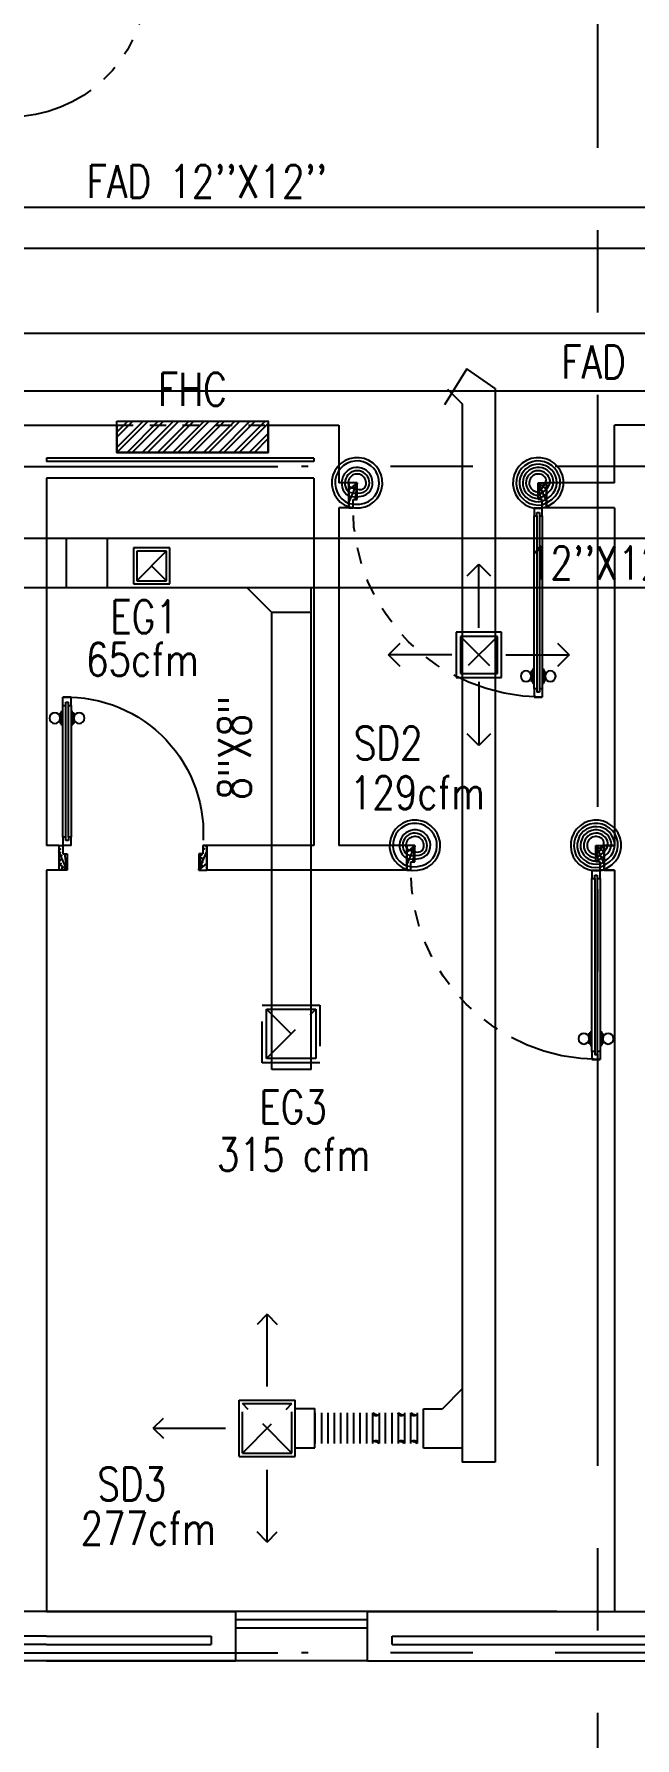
# Model space of a CAD drawing. Extents: x 417866231.7 to 417866328.5, y 43498046.7 to 43498124.2.
# Drawn here: x 417866237.41 to 417866241.06, y 43498053.07 to 43498063.41 of the extents above; entities that cross this region are included whole.
import ezdxf

# ---------------------------------------------------------------- set-up
doc = ezdxf.new("R2010")
doc.units = 0
doc.header["$MEASUREMENT"] = 0
doc.linetypes.add('CENTERX2', pattern=[4, 2.5, -0.5, 0.5, -0.5])
doc.linetypes.add('HIDDEN', pattern=[0.375, 0.25, -0.125])
for name, color, linetype in [('AXES', 11, 'CENTERX2'), ('DOOR', 9, 'CONTINUOUS'), ('DUCT', 6, 'CONTINUOUS'), ('EXDUCT', 10, 'CONTINUOUS'), ('FHC', 9, 'CONTINUOUS'), ('INSUL', 9, 'CONTINUOUS'), ('M-AC-FLEX', 7, 'CONTINUOUS'), ('M-EGU.', 2, 'CONTINUOUS'), ('M-TEXT', 2, 'CONTINUOUS'), ('SCD', 2, 'CONTINUOUS'), ('WALL', 9, 'CONTINUOUS'), ('WIN', 9, 'CONTINUOUS')]:
    doc.layers.add(name, color=color, linetype=linetype)
doc.styles.add('ROMANS', font='ROMANS.shx', dxfattribs={"width": 0.6})

# ---------------------------------------------------------------- blocks, each defined once
blk = doc.blocks.new('DOOR90')
at = {"layer": 'DOOR', "color": 7, "linetype": 'ByBlock'}
for p, q in [((-150, 0), (0, 0)), ((-150, 0), (-150, -25)), ((0, -50), (-114, 0)), ((0, -50), (-40, 0)), ((0, -50), (0, 0)), ((-1000, -25), (-1050, -25)), ((-1050, -75), (-1050, -25)), ((-1050, -25), (-1050, -75)), ((-1000, -75), (-1050, -75)), ((-1000, -42), (-1020, -42)), ((-1020, -42), (-1020, -58)), ((-1000, -58), (-1020, -58)), ((-1000, -25), (-1000, -42)), ((-1000, -58), (-1000, -75)), ((-878, -18), (-968, -18)), ((-968, -25), (-968, -18)), ((-968, -75), (-968, -82)), ((-878, -82), (-968, -82)), ((-955, -9), (-890, -9)), ((-955, -18), (-955, -9)), ((-955, -18), (-890, -18)), ((-955, -82), (-890, -82)), ((-955, -82), (-955, -91)), ((-955, -91), (-890, -91)), ((-890, -18), (-890, -9)), ((-890, -82), (-890, -91)), ((-878, -25), (-878, -18)), ((-878, -75), (-878, -82)), ((-200, -25), (-150, -25)), ((-200, -42), (-200, -25)), ((-180, -42), (-200, -42)), ((-200, -58), (-180, -58)), ((-200, -75), (-200, -58)), ((-150, -75), (-200, -75)), ((-180, -58), (-180, -42)), ((-150, -25), (-100, -25)), ((-150, -75), (-150, -25)), ((-100, -25), (-100, -50)), ((0, -50), (-100, -37)), ((-100, -50), (0, -50)), ((-150, -875), (-100, -875)), ((-150, -900), (-150, -875)), ((-150, -900), (0, -900)), ((0, -900), (-150, -900)), ((0, -850), (-114, -900)), ((-100, -875), (-100, -850)), ((0, -850), (-100, -863)), ((-100, -850), (0, -850)), ((0, -850), (-40, -900)), ((0, -850), (0, -900))]:
    blk.add_line(p, q, dxfattribs=at)
at = {"layer": 'DOOR', "linetype": 'ByBlock'}
for p, q in [((-200, -25), (-1000, -25)), ((-200, -42), (-1000, -42)), ((-200, -58), (-1000, -58)), ((-1000, -75), (-200, -75))]:
    blk.add_line(p, q, dxfattribs=at)
at = {"layer": 'DOOR', "color": 7, "linetype": 'ByBlock'}
for centre in [(-923, 24), (-923, -124)]:
    blk.add_circle(centre, 32.4, dxfattribs=at)
for centre, radius, start, end in [((0, -50), 154, 161.1053, 166.2858), ((0, -50), 94.4, 148.0182, 180), ((0, -50), 134, 158.1598, 169.28), ((0, -50), 114, 154.0838, 167.3774), ((0, -50), 74.4, 137.7764, 180), ((0, -50), 54.4, 113.2074, 180), ((0, -50), 34.4, 90, 180), ((0, -50), 14.4, 90, 180), ((0, -850), 154, 193.7142, 198.8947), ((0, -850), 134, 190.72, 201.8402), ((0, -850), 94.4, 180, 211.9818), ((0, -850), 74.4, 180, 222.2236), ((0, -850), 54.4, 180, 246.7926), ((0, -850), 34.4, 180, 270), ((0, -850), 14.4, 180, 270)]:
    blk.add_arc(centre, radius, start, end, dxfattribs=at)
at = {"layer": 'DOOR', "linetype": 'HIDDEN', "ltscale": 0.5}
blk.add_arc((-222, -50), 828, 178.2701, 275.003, dxfattribs=at)
blk = doc.blocks.new('DOOR100')
at = {"layer": 'DOOR', "color": 7, "linetype": 'ByBlock'}
for p, q in [((-75, 1250), (-75, 1300)), ((-75, 1300), (-25, 1300)), ((-25, 1300), (-75, 1300)), ((-58, 1250), (-75, 1250)), ((-58, 1250), (-58, 1270)), ((-42, 1270), (-58, 1270)), ((-42, 1250), (-42, 1270)), ((-25, 1250), (-42, 1250)), ((-25, 1250), (-25, 1300)), ((-91, 1205), (-91, 1140)), ((-82, 1205), (-91, 1205)), ((-82, 1140), (-91, 1140)), ((-82, 1128), (-82, 1218)), ((-75, 1218), (-82, 1218)), ((-82, 1205), (-82, 1140)), ((-25, 1218), (-18, 1218)), ((-18, 1128), (-18, 1218)), ((-18, 1205), (-18, 1140)), ((-18, 1205), (-9, 1205)), ((-18, 1140), (-9, 1140)), ((-9, 1205), (-9, 1140)), ((-75, 1128), (-82, 1128)), ((-25, 1128), (-18, 1128)), ((-1200, 0), (-1200, 150)), ((-1200, 150), (-1175, 150)), ((-1200, 150), (-1200, 0)), ((-1150, 0), (-1200, 114)), ((-1175, 150), (-1175, 100)), ((-75, 200), (-58, 200)), ((-75, 150), (-75, 200)), ((-75, 150), (-25, 150)), ((-58, 200), (-58, 180)), ((-58, 180), (-42, 180)), ((-50, 0), (0, 114)), ((-42, 200), (-25, 200)), ((-42, 180), (-42, 200)), ((-25, 200), (-25, 150)), ((0, 150), (-25, 150)), ((-25, 150), (-25, 100)), ((0, 0), (0, 150)), ((0, 150), (0, 0)), ((-1150, 0), (-1200, 40)), ((-1150, 0), (-1200, 0)), ((-1175, 100), (-1150, 100)), ((-1150, 0), (-1163, 100)), ((-1150, 100), (-1150, 0)), ((-50, 100), (-50, 0)), ((-50, 0), (-37, 100)), ((-25, 100), (-50, 100)), ((-50, 0), (0, 40)), ((-50, 0), (0, 0))]:
    blk.add_line(p, q, dxfattribs=at)
at = {"layer": 'DOOR', "linetype": 'ByBlock'}
for p, q in [((-75, 1250), (-75, 200)), ((-58, 200), (-58, 1250)), ((-42, 200), (-42, 1250)), ((-25, 200), (-25, 1250))]:
    blk.add_line(p, q, dxfattribs=at)
at = {"layer": 'DOOR', "color": 7, "linetype": 'ByBlock'}
for centre in [(-124, 1173), (24, 1173)]:
    blk.add_circle(centre, 32.4, dxfattribs=at)
at = {"layer": 'DOOR', "linetype": 'HIDDEN', "ltscale": 0.5}
blk.add_arc((-25, 150), 1150, 90, 180, dxfattribs=at)
at = {"layer": 'DOOR', "color": 7, "linetype": 'ByBlock'}
for centre, radius, start, end in [((-1150, 0), 154, 103.7142, 108.8947), ((-1150, 0), 134, 100.72, 111.8402), ((-50, 0), 134, 68.1598, 79.28), ((-50, 0), 114, 64.0838, 77.3774), ((-50, 0), 154, 71.1053, 76.2858), ((-1150, 0), 94.4, 90, 121.9818), ((-1150, 0), 74.4, 90, 132.2236), ((-1150, 0), 54.4, 90, 156.7926), ((-1150, 0), 34.4, 90, 180), ((-1150, 0), 14.4, 90, 180), ((-50, 0), 94.4, 58.0182, 90), ((-50, 0), 74.4, 47.7764, 90), ((-50, 0), 54.4, 23.2074, 90), ((-50, 0), 34.4, 0, 90), ((-50, 0), 14.4, 0, 90)]:
    blk.add_arc(centre, radius, start, end, dxfattribs=at)

msp = doc.modelspace()

# ---------------------------------------------------------------- hatches: boundary and pattern name
at = {"layer": 'FHC', "linetype": 'ByBlock', "ltscale": 0.3}
h = msp.add_hatch(dxfattribs=at)
h.set_pattern_fill('ANSI32', color=11, scale=0.175, style=0)
h.set_pattern_definition([(45, (417866005.71992, 43498029.82278), (-0.046403883, 0.046403883), []), (45, (417866005.75086, 43498029.82278), (-0.046403883, 0.046403883), [])])
h.paths.add_polyline_path([(417866238.836, 43498060.874), (417866238.836, 43498061.064), (417866237.916, 43498061.064), (417866237.916, 43498060.874)])
h.paths.add_polyline_path([(417866237.703, 43498060.453), (417866237.703, 43498060.873), (417866237.966, 43498060.873), (417866237.966, 43498060.453)], flags=9)

# ---------------------------------------------------------------- linework, layer by layer
at = {"layer": 'AXES'}
for p, q in [((417866240.839, 43498046.724), (417866240.839, 43498123.537)), ((417866232.394, 43498060.789), (417866239.039, 43498060.789)), ((417866307.079, 43498060.789), (417866239.039, 43498060.789)), ((417866232.394, 43498053.589), (417866239.039, 43498053.589)), ((417866307.079, 43498053.589), (417866239.039, 43498053.589))]:
    msp.add_line(p, q, dxfattribs=at)
at = {"layer": 'DUCT', "linetype": 'ByBlock'}
for p, q in [((417866237.239, 43498062.364), (417866241.58, 43498062.364)), ((417866237.239, 43498062.114), (417866241.58, 43498062.114)), ((417866236.038, 43498061.599), (417866247.171, 43498061.599)), ((417866236.038, 43498061.249), (417866252.081, 43498061.249)), ((417866240.014, 43498061.169), (417866240.014, 43498054.745)), ((417866240.214, 43498061.262), (417866240.214, 43498054.745)), ((417866240.214, 43498054.745), (417866240.014, 43498054.745))]:
    msp.add_line(p, q, dxfattribs=at)
at = {"layer": 'DUCT'}
for p, q in [((417866240.042, 43498061.382), (417866239.906, 43498061.164)), ((417866240.214, 43498061.262), (417866240.042, 43498061.382)), ((417866239.924, 43498061.258), (417866240.014, 43498061.169)), ((417866239.946, 43498061.164), (417866239.946, 43498061.164)), ((417866240.014, 43498055.19), (417866239.894, 43498055.07)), ((417866239.779, 43498054.83), (417866239.779, 43498055.07)), ((417866239.779, 43498055.07), (417866239.894, 43498055.07)), ((417866240.014, 43498054.83), (417866239.779, 43498054.83))]:
    msp.add_line(p, q, dxfattribs=at)
at = {"layer": 'EXDUCT', "linetype": 'ByBlock'}
for p, q in [((417866248.328, 43498060.353), (417866236.038, 43498060.353)), ((417866237.609, 43498060.353), (417866237.609, 43498060.053)), ((417866237.857, 43498060.353), (417866237.857, 43498060.053)), ((417866242.402, 43498060.053), (417866236.038, 43498060.053)), ((417866238.858, 43498059.903), (417866238.708, 43498060.053)), ((417866239.096, 43498057.13), (417866239.096, 43498060.053)), ((417866238.858, 43498057.13), (417866238.858, 43498059.903)), ((417866239.096, 43498059.903), (417866238.858, 43498059.903)), ((417866239.096, 43498057.13), (417866238.858, 43498057.13))]:
    msp.add_line(p, q, dxfattribs=at)
at = {"layer": 'FHC', "color": 250, "linetype": 'HIDDEN', "ltscale": 0.25}
msp.add_line((417866237.916, 43498061.039), (417866238.836, 43498061.039), dxfattribs=at)
at = {"layer": 'FHC', "linetype": 'ByBlock', "ltscale": 0.3}
msp.add_lwpolyline([(417866237.916, 43498061.064), (417866238.836, 43498061.064), (417866238.836, 43498060.874), (417866237.916, 43498060.874)], close=True, dxfattribs=at)
at = {"layer": 'INSUL'}
for p, q in [((417866237.489, 43498053.689), (417866236.589, 43498053.689)), ((417866237.489, 43498053.639), (417866236.589, 43498053.639)), ((417866237.489, 43498053.689), (417866238.489, 43498053.689)), ((417866237.489, 43498053.639), (417866238.489, 43498053.639)), ((417866238.492, 43498053.639), (417866238.492, 43498053.689)), ((417866238.492, 43498053.639), (417866238.492, 43498053.689)), ((417866239.589, 43498053.639), (417866239.589, 43498053.689)), ((417866239.589, 43498053.689), (417866240.589, 43498053.689)), ((417866239.589, 43498053.639), (417866240.589, 43498053.639)), ((417866240.589, 43498053.689), (417866241.492, 43498053.689)), ((417866240.589, 43498053.639), (417866241.492, 43498053.639))]:
    msp.add_line(p, q, dxfattribs=at)
at = {"layer": 'M-AC-FLEX', "color": 11}
for p, q in [((417866239.12, 43498055.046), (417866239.12, 43498054.858)), ((417866239.159, 43498055.046), (417866239.159, 43498054.858)), ((417866239.198, 43498055.046), (417866239.198, 43498054.858)), ((417866239.237, 43498055.046), (417866239.237, 43498054.858)), ((417866239.237, 43498055.046), (417866239.237, 43498054.858)), ((417866239.276, 43498055.046), (417866239.276, 43498054.858)), ((417866239.315, 43498055.046), (417866239.315, 43498054.858)), ((417866239.354, 43498055.046), (417866239.354, 43498054.858)), ((417866239.393, 43498055.046), (417866239.393, 43498054.858)), ((417866239.432, 43498055.046), (417866239.432, 43498054.858)), ((417866239.47, 43498055.046), (417866239.47, 43498054.858)), ((417866239.47, 43498055.046), (417866239.47, 43498054.858)), ((417866239.509, 43498055.046), (417866239.509, 43498054.858)), ((417866239.509, 43498055.046), (417866239.509, 43498054.858)), ((417866239.547, 43498055.046), (417866239.547, 43498054.858)), ((417866239.547, 43498055.046), (417866239.547, 43498054.858)), ((417866239.586, 43498055.046), (417866239.586, 43498054.858)), ((417866239.586, 43498055.046), (417866239.586, 43498054.858)), ((417866239.625, 43498055.046), (417866239.625, 43498054.858)), ((417866239.625, 43498055.046), (417866239.625, 43498054.858)), ((417866239.664, 43498055.046), (417866239.664, 43498054.858)), ((417866239.664, 43498055.046), (417866239.664, 43498054.858)), ((417866239.701, 43498055.046), (417866239.701, 43498054.858)), ((417866239.701, 43498055.046), (417866239.701, 43498054.858)), ((417866239.74, 43498055.046), (417866239.74, 43498054.858)), ((417866239.74, 43498055.046), (417866239.74, 43498054.858))]:
    msp.add_line(p, q, dxfattribs=at)
at = {"layer": 'M-AC-FLEX'}
for points in [[(417866239.12, 43498055.046, -1), (417866239.159, 43498055.046)], [(417866239.159, 43498055.046, 1), (417866239.12, 43498055.046)], [(417866239.198, 43498055.046, -1), (417866239.159, 43498055.046, 1), (417866239.12, 43498055.046)], [(417866239.12, 43498055.046, -1), (417866239.159, 43498055.046)], [(417866239.159, 43498055.046, 1), (417866239.198, 43498055.046, -1), (417866239.237, 43498055.046)], [(417866239.237, 43498055.046, 1), (417866239.198, 43498055.046)], [(417866239.276, 43498055.046, -1), (417866239.237, 43498055.046, 1), (417866239.198, 43498055.046)], [(417866239.198, 43498055.046, -1), (417866239.237, 43498055.046)], [(417866239.198, 43498055.046, -1), (417866239.237, 43498055.046)], [(417866239.237, 43498055.046, 1), (417866239.198, 43498055.046)], [(417866239.237, 43498055.046, 1), (417866239.276, 43498055.046, -1), (417866239.315, 43498055.046)], [(417866239.354, 43498055.046, -1), (417866239.315, 43498055.046, 1), (417866239.276, 43498055.046)], [(417866239.276, 43498055.046, -1), (417866239.315, 43498055.046)], [(417866239.315, 43498055.046, 1), (417866239.276, 43498055.046)], [(417866239.315, 43498055.046, 1), (417866239.354, 43498055.046, -1), (417866239.393, 43498055.046, 1), (417866239.432, 43498055.046, -1.018005), (417866239.47, 43498055.046)], [(417866239.586, 43498055.046, -1), (417866239.547, 43498055.046, 1.018005), (417866239.509, 43498055.046)], [(417866239.547, 43498055.046, 1), (417866239.586, 43498055.046, -1.018005), (417866239.625, 43498055.046)], [(417866239.663, 43498055.046, -1.017916), (417866239.701, 43498055.046)], [(417866239.702, 43498055.046, 1.017916), (417866239.664, 43498055.046)], [(417866239.779, 43498055.046, -0.000657), (417866239.779, 43498055.046, 1.018005), (417866239.74, 43498055.046)], [(417866239.198, 43498054.858, 1), (417866239.159, 43498054.858, -1), (417866239.12, 43498054.858)], [(417866239.12, 43498054.858, 1), (417866239.159, 43498054.858)], [(417866239.159, 43498054.858, -1.000001), (417866239.12, 43498054.858)], [(417866239.12, 43498054.858, 1.000001), (417866239.159, 43498054.858)], [(417866239.159, 43498054.858, -1), (417866239.198, 43498054.858, 1), (417866239.237, 43498054.858)], [(417866239.276, 43498054.858, 1), (417866239.237, 43498054.858, -1), (417866239.198, 43498054.858)], [(417866239.237, 43498054.858, -1.000001), (417866239.198, 43498054.858)], [(417866239.198, 43498054.858, 1.000001), (417866239.237, 43498054.858)], [(417866239.198, 43498054.858, 1.000001), (417866239.237, 43498054.858)], [(417866239.237, 43498054.858, -1.000001), (417866239.198, 43498054.858)], [(417866239.237, 43498054.858, -1), (417866239.276, 43498054.858, 1), (417866239.315, 43498054.858)], [(417866239.354, 43498054.858, 1), (417866239.315, 43498054.858, -1), (417866239.276, 43498054.858)], [(417866239.276, 43498054.858, 1.000001), (417866239.315, 43498054.858)], [(417866239.315, 43498054.858, -1.000001), (417866239.276, 43498054.858)], [(417866239.315, 43498054.858, -1), (417866239.354, 43498054.858, 1), (417866239.393, 43498054.858, -1), (417866239.432, 43498054.858, 1.018005), (417866239.47, 43498054.858)], [(417866239.586, 43498054.858, 1), (417866239.547, 43498054.858, -1.018005), (417866239.509, 43498054.858)], [(417866239.547, 43498054.858, -1), (417866239.586, 43498054.858, 1.018005), (417866239.625, 43498054.858)], [(417866239.663, 43498054.857, 1.000002), (417866239.701, 43498054.858)], [(417866239.702, 43498054.857, -1.000002), (417866239.664, 43498054.858)], [(417866239.779, 43498054.858, 0.000657), (417866239.779, 43498054.858, -1.018005), (417866239.74, 43498054.858)]]:
    msp.add_lwpolyline(points, format="xyb", dxfattribs=at)
for centre, start, end in [((417866239.49, 43498055.046), 180, 331.5686), ((417866239.49, 43498055.046), 208.4314, 0), ((417866239.644, 43498055.046), 180, 331.5686), ((417866239.644, 43498055.046), 208.4314, 0), ((417866239.721, 43498055.046), 180, 331.5686), ((417866239.721, 43498055.046), 208.4314, 0), ((417866239.49, 43498054.858), 28.4314, 180.0178), ((417866239.49, 43498054.858), 28.4314, 180.0178), ((417866239.49, 43498054.858), 359.9822, 151.5686), ((417866239.49, 43498054.858), 359.9822, 151.5686), ((417866239.644, 43498054.858), 28.4314, 180.0178), ((417866239.644, 43498054.858), 28.4314, 180.0178), ((417866239.644, 43498054.858), 359.9822, 151.5686), ((417866239.644, 43498054.858), 359.9822, 151.5686), ((417866239.721, 43498054.858), 28.4314, 180.0178), ((417866239.721, 43498054.858), 28.4314, 180.0178), ((417866239.721, 43498054.858), 359.9822, 151.5686), ((417866239.721, 43498054.858), 359.9822, 151.5686)]:
    msp.add_arc(centre, 0.0195, start, end, dxfattribs=at)
at = {"layer": 'M-EGU.'}
for p, q in [((417866240.044, 43498060.125), (417866240.115, 43498060.196)), ((417866240.115, 43498059.81), (417866240.115, 43498060.196)), ((417866240.115, 43498060.196), (417866240.186, 43498060.125)), ((417866239.566, 43498059.646), (417866239.637, 43498059.717)), ((417866239.978, 43498059.783), (417866239.978, 43498059.508)), ((417866240.253, 43498059.783), (417866239.978, 43498059.783)), ((417866240.253, 43498059.508), (417866240.253, 43498059.783)), ((417866240.594, 43498059.717), (417866240.665, 43498059.646)), ((417866239.637, 43498059.575), (417866239.566, 43498059.646)), ((417866239.951, 43498059.646), (417866239.566, 43498059.646)), ((417866240.279, 43498059.646), (417866240.665, 43498059.646)), ((417866240.665, 43498059.646), (417866240.594, 43498059.575)), ((417866239.978, 43498059.508), (417866240.253, 43498059.508)), ((417866240.115, 43498059.482), (417866240.115, 43498059.096)), ((417866240.115, 43498059.096), (417866240.044, 43498059.167)), ((417866240.186, 43498059.167), (417866240.115, 43498059.096)), ((417866238.825, 43498057.195), (417866238.825, 43498057.495)), ((417866238.825, 43498057.495), (417866239.125, 43498057.495)), ((417866239.125, 43498057.495), (417866239.125, 43498057.195)), ((417866239.125, 43498057.195), (417866238.825, 43498057.195)), ((417866238.829, 43498055.643), (417866238.768, 43498055.582)), ((417866238.829, 43498055.204), (417866238.829, 43498055.643)), ((417866238.829, 43498055.643), (417866238.89, 43498055.582)), ((417866238.659, 43498055.122), (417866239, 43498055.122)), ((417866238.659, 43498054.781), (417866238.659, 43498055.122)), ((417866239, 43498054.781), (417866239, 43498055.122)), ((417866239, 43498055.072), (417866239.12, 43498055.072)), ((417866239.12, 43498054.832), (417866239.12, 43498055.072)), ((417866239.12, 43498054.832), (417866239.12, 43498055.072)), ((417866238.138, 43498054.952), (417866238.199, 43498055.013)), ((417866238.138, 43498054.952), (417866238.577, 43498054.952)), ((417866238.138, 43498054.952), (417866238.199, 43498054.891)), ((417866238.659, 43498054.781), (417866239, 43498054.781)), ((417866239, 43498054.832), (417866239.12, 43498054.832)), ((417866238.829, 43498054.261), (417866238.829, 43498054.699)), ((417866238.829, 43498054.261), (417866238.768, 43498054.322)), ((417866238.829, 43498054.261), (417866238.89, 43498054.322))]:
    msp.add_line(p, q, dxfattribs=at)
at = {"layer": 'M-EGU.', "linetype": 'HIDDEN'}
for p, q in [((417866240.003, 43498059.758), (417866240.003, 43498059.533)), ((417866240.228, 43498059.758), (417866240.003, 43498059.533)), ((417866240.003, 43498059.758), (417866240.228, 43498059.533)), ((417866240.228, 43498059.758), (417866240.003, 43498059.758)), ((417866240.228, 43498059.533), (417866240.228, 43498059.758)), ((417866240.003, 43498059.533), (417866240.228, 43498059.533)), ((417866238.8, 43498057.17), (417866238.8, 43498057.52)), ((417866238.8, 43498057.52), (417866239.15, 43498057.52)), ((417866238.825, 43498057.195), (417866239.125, 43498057.495)), ((417866238.975, 43498057.345), (417866238.825, 43498057.495)), ((417866239.15, 43498057.52), (417866239.15, 43498057.17)), ((417866239.15, 43498057.17), (417866238.8, 43498057.17)), ((417866238.679, 43498054.801), (417866238.98, 43498055.102)), ((417866238.98, 43498054.801), (417866238.679, 43498055.102)), ((417866238.679, 43498055.102), (417866238.98, 43498055.102)), ((417866238.679, 43498054.801), (417866238.679, 43498055.102)), ((417866238.98, 43498054.801), (417866238.98, 43498055.102)), ((417866238.679, 43498054.801), (417866238.98, 43498054.801))]:
    msp.add_line(p, q, dxfattribs=at)
at = {"layer": 'SCD', "linetype": 'HIDDEN'}
for p, q in [((417866238.238, 43498060.296), (417866238.018, 43498060.296)), ((417866238.018, 43498060.296), (417866238.018, 43498060.076)), ((417866238.038, 43498060.096), (417866238.218, 43498060.276)), ((417866238.238, 43498060.076), (417866238.238, 43498060.296)), ((417866238.018, 43498060.076), (417866238.238, 43498060.076))]:
    msp.add_line(p, q, dxfattribs=at)
at = {"layer": 'SCD'}
for p, q in [((417866238.218, 43498060.276), (417866238.038, 43498060.276)), ((417866238.038, 43498060.276), (417866238.038, 43498060.096)), ((417866238.218, 43498060.096), (417866238.218, 43498060.276)), ((417866238.038, 43498060.096), (417866238.218, 43498060.096))]:
    msp.add_line(p, q, dxfattribs=at)
at = {"layer": 'SCD', "linetype": 'ByBlock'}
msp.add_line((417866238.128, 43498060.186), (417866238.218, 43498060.096), dxfattribs=at)
at = {"layer": 'WALL'}
for p, q in [((417866236.332, 43498061.039), (417866237.916, 43498061.039)), ((417866237.916, 43498061.039), (417866237.916, 43498060.874)), ((417866238.836, 43498061.039), (417866239.264, 43498061.039)), ((417866238.836, 43498060.874), (417866238.836, 43498061.039)), ((417866239.264, 43498061.039), (417866239.264, 43498060.689)), ((417866239.264, 43498061.039), (417866239.264, 43498060.689)), ((417866240.939, 43498060.689), (417866240.939, 43498061.039)), ((417866242.864, 43498061.039), (417866240.939, 43498061.039)), ((417866237.916, 43498060.874), (417866238.836, 43498060.874)), ((417866239.114, 43498060.839), (417866237.489, 43498060.839)), ((417866237.489, 43498060.839), (417866237.489, 43498060.819)), ((417866239.114, 43498060.819), (417866237.489, 43498060.819)), ((417866239.114, 43498060.839), (417866239.114, 43498060.819)), ((417866237.489, 43498060.719), (417866237.489, 43498058.489)), ((417866239.114, 43498060.719), (417866237.489, 43498060.719)), ((417866239.114, 43498060.719), (417866239.114, 43498058.489)), ((417866239.326, 43498060.689), (417866239.264, 43498060.689)), ((417866239.326, 43498060.689), (417866239.264, 43498060.689)), ((417866239.326, 43498060.689), (417866239.326, 43498060.539)), ((417866239.326, 43498060.689), (417866239.326, 43498060.539)), ((417866240.526, 43498060.689), (417866240.526, 43498060.539)), ((417866240.526, 43498060.689), (417866240.526, 43498060.539)), ((417866240.939, 43498060.689), (417866240.526, 43498060.689)), ((417866239.326, 43498060.539), (417866239.264, 43498060.539)), ((417866239.326, 43498060.539), (417866239.264, 43498060.539)), ((417866239.264, 43498060.539), (417866239.264, 43498058.489)), ((417866240.939, 43498060.539), (417866240.526, 43498060.539)), ((417866240.939, 43498060.539), (417866240.939, 43498058.489)), ((417866237.489, 43498060.369), (417866237.489, 43498058.489)), ((417866237.564, 43498058.489), (417866237.564, 43498058.339)), ((417866238.464, 43498058.489), (417866238.464, 43498058.339)), ((417866238.464, 43498058.339), (417866238.464, 43498058.485)), ((417866240.876, 43498058.489), (417866240.939, 43498058.489)), ((417866237.489, 43498058.339), (417866237.489, 43498053.839)), ((417866240.876, 43498058.339), (417866240.939, 43498058.339)), ((417866240.939, 43498058.339), (417866240.939, 43498053.839)), ((417866237.489, 43498053.839), (417866236.439, 43498053.839)), ((417866237.489, 43498053.839), (417866238.639, 43498053.839)), ((417866237.489, 43498053.839), (417866238.639, 43498053.839)), ((417866238.642, 43498053.839), (417866237.492, 43498053.839)), ((417866238.639, 43498053.539), (417866238.639, 43498053.839)), ((417866240.589, 43498053.839), (417866239.439, 43498053.839)), ((417866239.439, 43498053.839), (417866240.589, 43498053.839)), ((417866239.439, 43498053.539), (417866239.439, 43498053.839)), ((417866239.439, 43498053.539), (417866239.439, 43498053.839)), ((417866239.439, 43498053.839), (417866240.589, 43498053.839)), ((417866240.589, 43498053.839), (417866241.639, 43498053.839)), ((417866237.489, 43498053.539), (417866236.439, 43498053.539)), ((417866237.489, 43498053.539), (417866238.639, 43498053.539)), ((417866237.489, 43498053.539), (417866238.639, 43498053.539)), ((417866238.642, 43498053.539), (417866237.492, 43498053.539)), ((417866239.439, 43498053.539), (417866240.589, 43498053.539)), ((417866240.589, 43498053.539), (417866241.639, 43498053.539))]:
    msp.add_line(p, q, dxfattribs=at)
at = {"layer": 'WALL', "linetype": 'ByBlock'}
for p, q in [((417866237.564, 43498058.489), (417866237.489, 43498058.489)), ((417866237.564, 43498058.489), (417866237.489, 43498058.489)), ((417866239.114, 43498058.489), (417866238.464, 43498058.489)), ((417866239.114, 43498058.489), (417866238.464, 43498058.489)), ((417866239.676, 43498058.489), (417866239.264, 43498058.489)), ((417866239.676, 43498058.489), (417866239.676, 43498058.339)), ((417866239.676, 43498058.489), (417866239.676, 43498058.339)), ((417866240.876, 43498058.489), (417866240.876, 43498058.339)), ((417866240.876, 43498058.489), (417866240.876, 43498058.489)), ((417866240.876, 43498058.489), (417866240.876, 43498058.339)), ((417866240.939, 43498058.489), (417866240.876, 43498058.489)), ((417866237.564, 43498058.339), (417866237.489, 43498058.339)), ((417866237.564, 43498058.339), (417866237.489, 43498058.339)), ((417866239.676, 43498058.339), (417866238.464, 43498058.339)), ((417866240.876, 43498058.339), (417866240.876, 43498058.339)), ((417866240.939, 43498058.339), (417866240.876, 43498058.339))]:
    msp.add_line(p, q, dxfattribs=at)
at = {"layer": 'WIN'}
for p, q in [((417866239.439, 43498053.839), (417866238.639, 43498053.839)), ((417866239.439, 43498053.789), (417866238.639, 43498053.789)), ((417866239.439, 43498053.739), (417866238.639, 43498053.739)), ((417866239.439, 43498053.739), (417866238.639, 43498053.739)), ((417866239.439, 43498053.539), (417866238.639, 43498053.539))]:
    msp.add_line(p, q, dxfattribs=at)

# ---------------------------------------------------------------- block references
at = {"layer": 'DOOR', "color": 0, "linetype": 'Continuous', "xscale": -0.0009999871253967285, "yscale": 0.001000002026557922, "zscale": 0.001, "rotation": 180}
msp.add_blockref('DOOR90', (417866237.489, 43498063.689), dxfattribs=at)
at = {"layer": 'DOOR', "color": 0, "linetype": 'ByBlock', "yscale": 0.001000002026557922, "zscale": 0.001}
for name, p, xscale, rotation in [('DOOR100', (417866240.526, 43498060.689), -0.0009999871253967285, 180), ('DOOR90', (417866237.564, 43498058.339), -0.001000002026557922, 90), ('DOOR100', (417866240.877, 43498058.489), -0.0009999871253967285, 180)]:
    msp.add_blockref(name, p, dxfattribs=dict(at, xscale=xscale, rotation=rotation))

# ---------------------------------------------------------------- texts
at = {"layer": 'FHC', "style": 'ROMANS', "width": 0.8}
msp.add_text('FHC', height=0.2, dxfattribs=at).set_placement((417866238.167, 43498061.158))
at = {"layer": 'M-TEXT', "style": 'ROMANS', "width": 0.8}
for s, p in [("FAD 12''X12''", (417866237.734, 43498062.419)), ("FAD 14''X12''", (417866240.617, 43498061.324)), ("12''X12''", (417866240.412, 43498060.104)), ('EG1', (417866237.876, 43498059.777)), ('65cfm', (417866237.729, 43498059.518)), ('SD2', (417866239.356, 43498059.01)), ('129cfm', (417866239.331, 43498058.709)), ('EG3', (417866238.781, 43498056.802)), ('315 cfm', (417866238.524, 43498056.513)), ('SD3', (417866237.798, 43498054.513)), ('277cfm', (417866237.696, 43498054.244))]:
    msp.add_text(s, height=0.2, dxfattribs=at).set_placement(p)
msp.add_text('8"X8"', height=0.2, rotation=90, dxfattribs=at).set_placement((417866238.731, 43498058.766))

doc.saveas('drawing.dxf')
